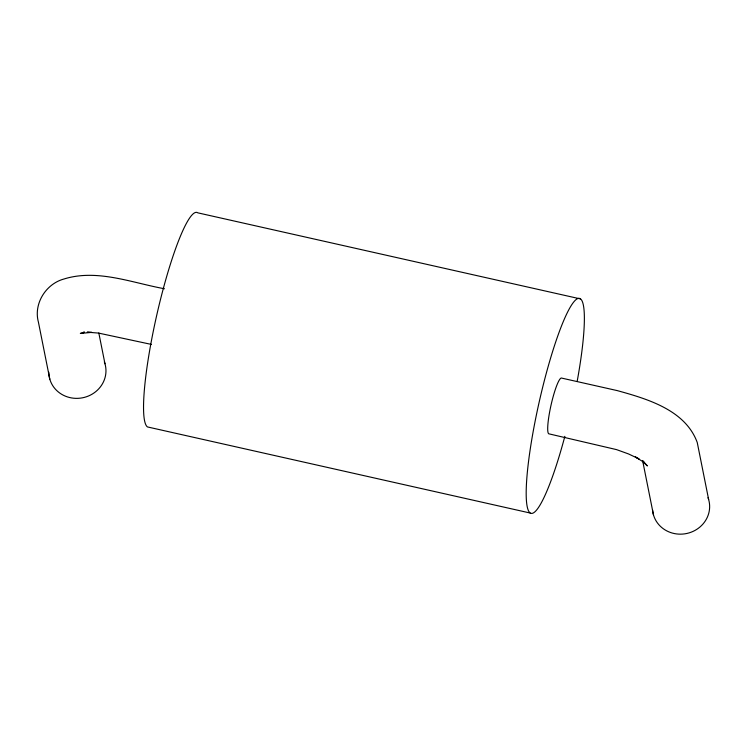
<?xml version="1.0" encoding="UTF-8"?>
<svg xmlns="http://www.w3.org/2000/svg" width="747" height="747" viewBox="0 0 747 747"><rect width="100%" height="100%" fill="white"/><g stroke="black" fill="none" stroke-linecap="round" stroke-linejoin="round"><path stroke-width="1.12" d="M84.112 332.07L82.217 333.367L83.981 332.34M84.308 332.172L80.34 333.433L91.732 332.378L87.25 332.182L98.511 333.078L151.51 344.442M580.428 298.912L197.815 212.839A110.192 16.555 -77.3 0 0 158.075 309.398A110.192 16.555 -77.3 0 0 147.486 426.939L530.099 513.012M164.471 288.744C131.986 282.87 97.045 268.612 63.85 279.042C45.828 283.935 33.363 303.824 38.414 322.134L49.806 379.168M644.344 462.879L643.111 461.048L647.388 465.923L642.532 461.441L635.342 456.903L639.002 458.901L628.498 453.933L616.555 449.619L548.718 433.792A28.647 4.305 -77.3 0 1 551.473 403.231A28.647 4.305 -77.3 0 1 561.809 378.131L617.302 390.616C647.462 398.963 685.382 410.028 697.25 442.513L708.651 499.556M642.644 460.722L653.485 514.972M98.819 332.985L104.972 363.761M564.853 436.351A110.192 16.555 -77.3 0 1 526.187 492.357A110.192 16.555 -77.3 0 1 565.703 316.046A110.192 16.555 -77.3 0 1 577.142 381.512M708.016 497.661A28.647 26.836 -11.3 0 1 686.997 533.433A28.647 26.836 -11.3 0 1 652.579 510.033M104.337 361.856A28.647 26.836 -11.3 0 1 82.273 397.852A28.647 26.836 -11.3 0 1 48.807 372.239"/></g></svg>
